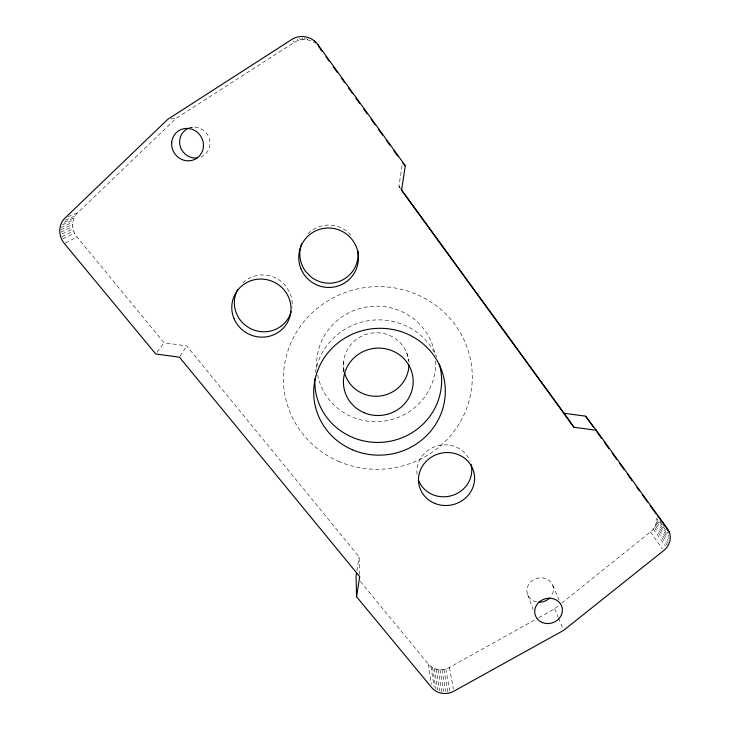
<?xml version="1.0" encoding="UTF-8"?>
<svg xmlns="http://www.w3.org/2000/svg" width="730" height="730" viewBox="0 0 730 730"><rect width="100%" height="100%" fill="white"/><g stroke="black" fill="none" stroke-linecap="round" stroke-linejoin="round"><path stroke-width="0.55" stroke-dasharray="3.65 2.74" d="M343.721 371.926L343.73 368.632M343.775 371.725L343.793 360.328M359.635 574.437L359.069 556.853L186.716 345.883L164.077 342.808L77.07 237.013C71.221 230.151 71.093 218.927 77.836 212.603L176.085 118.37L294.281 42.367C300.222 38.517 308.252 38.626 314.119 42.532M561.771 603.108L650.421 531.933C654.481 528.639 657.137 523.492 656.708 518.2L668.224 533.593M399.985 187.875L398.945 186.241L402.33 163.821M356.897 570.86L359.069 556.853M180.054 356.249L186.716 345.883M157.032 352.271L164.077 342.808M538.786 617.653L554.681 608.802L560.886 603.82M360.392 581.518L428.327 664.108C433.383 670.158 442.699 671.244 449.415 667.448L537.8 618.21M65.344 243.008L77.07 237.013M62.744 238.965L74.597 233.144M61.822 236.766L73.721 231.027M62.16 234.02L73.1 228.837M60.8 232.158L72.754 226.61M60.718 229.831L72.681 224.375M60.928 227.523L72.89 222.157M62.415 224.831L73.365 220.004M64.185 222.258L74.113 217.941M65.216 220.241L75.117 215.998M68.027 216.728L77.836 212.603M190.293 127.604L192.41 127.23M170.948 118.917L176.085 118.37M293.04 40.926L294.281 42.367M297.329 38.882L298.47 40.378M659.82 520.846L661.855 523.556M662.53 524.459L664.565 527.16M656.735 520.089L668.926 536.459M656.516 521.986L668.689 538.421M656.042 523.857L668.196 540.355M655.339 525.682L668.133 543.166M398.945 186.241L400.277 188.075M654.409 527.425L667.193 545.018M653.268 529.067L665.358 545.83M299.629 38.298L300.714 39.803M650.421 531.933L662.393 548.805M301.992 38.015L303.014 39.529M304.364 38.033L305.332 39.548M306.728 38.361L307.64 39.867M552.747 585.369L558.988 599.868M554.681 608.802L558.076 617.023M558.505 618.055L563.186 629.351M527.653 594.704L533.128 609.459M406.729 352.818L409.202 362.783M449.415 667.448L453.421 689.038M445.811 668.954L449.68 690.598M443.895 669.401L447.873 692.149M441.942 669.638L445.656 691.31M439.971 669.665L443.621 691.337M438.027 669.465L441.778 692.213M436.129 669.054L439.633 690.708M434.313 668.434L437.745 690.069M432.598 667.621L435.965 689.23M431.01 666.618L434.149 687.122M428.327 664.108L431.348 684.384M315.515 372.528A63.446 61.256 -6.9 0 1 370.429 320.397A63.446 61.256 -6.9 0 1 436.723 357.034M188.596 128.225A15.677 14.956 56.4 0 1 208.671 136.884A15.677 14.956 56.4 0 1 200.996 156.959M536.605 601.931A13.396 12.109 -16.5 0 1 527.89 585.971A13.396 12.109 -16.5 0 1 546.661 579.009A13.396 12.109 -16.5 0 1 550.958 596.602M307.951 233.819A29.236 28.99 30.8 0 1 352.298 236.858M242.88 282.793A29.09 28.269 25.1 0 1 286.151 286.461L289.965 292.967A29.09 28.269 25.1 0 1 291.991 307.576M417.031 474.254A27.53 25.888 -13.2 0 1 438.082 445.692A27.53 25.888 -13.2 0 1 470.074 461.159M344.058 370.667A32.741 31.746 -6.9 0 1 371.397 333.117A32.741 31.746 -6.9 0 1 408.745 360.875M435.591 360.912A59.531 57.734 -6.9 0 1 382.967 421.246A59.531 57.734 -6.9 0 1 317.65 374.983M316.72 367.518A59.531 57.734 -6.9 0 1 369.864 306.518A59.531 57.734 -6.9 0 1 434.925 354.506M338.291 461.214A94.489 91.296 -6.9 0 0 471.89 368.869A94.489 91.296 -6.9 0 0 323.335 303.799A94.489 91.296 -6.9 0 0 338.291 461.214"/><path stroke-width="1.09" d="M356.568 596.757L359.707 576.636L179.452 357.198L155.755 353.995L64.359 243.51C58.217 236.347 58.026 224.594 65.079 217.969L167.864 119.246L291.808 39.475C300.231 33.835 312.34 36.591 318.034 44.813L405.296 165.683L401.555 190.329L573.935 427.269L596.301 430.262L667.649 529.104C672.613 535.866 670.094 545.73 663.652 550.584L563.606 630.373L453.823 691.201C446.824 695.124 437.142 694.038 431.85 687.76L356.568 596.757L356.058 576.244L356.559 573.014M400.952 188.997L564.098 413.271L585.515 416.155L596.301 430.262M402.504 162.708L405.296 165.683M656.197 513.929L650.174 505.708M657.548 515.708L667.649 529.104M666.736 528.921L669.447 532.517M319.941 48.362L321.939 51.127M325.927 56.666L329.257 61.274M333.254 66.804L337.251 72.343M341.248 77.873L344.578 82.481M348.566 88.011L352.563 93.549M355.893 98.158L359.89 103.687M363.887 109.226L367.208 113.834M371.205 119.364L375.202 124.894M378.532 129.511L382.529 135.041M386.517 140.571L389.847 145.188M393.844 150.718L397.841 156.247M585.515 416.155L593.517 427.232M596.848 431.85L601.511 438.319M604.175 442.006L608.847 448.466M612.178 453.084L616.85 459.553M619.514 463.24L624.177 469.709M627.508 474.317L632.18 480.787M636.843 487.248L639.507 490.943M642.181 494.63L647.51 502.021M564.098 413.271L573.935 427.269M314.621 41.145L315.561 43.015M318.034 44.813L319.275 47.441M439.268 364.069A63.446 61.256 -6.9 0 1 385.476 441.978A63.446 61.256 -6.9 0 1 314.876 378.916M197.209 157.945A15.677 14.956 56.4 0 1 180.264 146.374A15.677 14.956 56.4 0 1 188.596 128.225M549.663 598.089A13.396 12.109 -16.5 0 1 538.585 602.195M357.928 250.883A29.236 28.99 30.8 0 1 311.217 277.062L305.852 271.688A29.236 28.99 30.8 0 1 301.599 243.866M291.133 311.719A29.09 28.269 25.1 0 1 252.507 329.522A29.09 28.269 25.1 0 1 237.715 289.527M471.096 464.389A27.53 25.888 -13.2 0 1 452.299 495.46A27.53 25.888 -13.2 0 1 418.701 480.787M408.928 365.018A32.741 31.746 -6.9 0 1 379.965 396.025A32.741 31.746 -6.9 0 1 344.533 372.702M352.344 449.753A65.846 63.401 -6.9 0 0 444.999 384.956A65.846 63.401 -6.9 0 0 341.175 340.509A65.846 63.401 -6.9 0 0 352.344 449.753M171.714 142.25A16.443 15.677 55.6 0 0 194.071 159.688A16.443 15.677 55.6 0 0 196.881 131.929A16.443 15.677 55.6 0 0 171.714 142.25M542.472 622.58A13.97 12.556 -16.4 0 0 562.374 609.285A13.97 12.556 -16.4 0 0 540.802 600.808A13.97 12.556 -16.4 0 0 542.472 622.58M300.906 268.64A29.921 29.656 28.3 0 0 352.125 276.223A29.921 29.656 28.3 0 0 332.78 228.344A29.921 29.656 28.3 0 0 300.906 268.64M234.111 318.809A29.766 28.899 24.3 0 0 285.019 326.137A29.766 28.899 24.3 0 0 265.063 279.371A29.766 28.899 24.3 0 0 234.111 318.809M434.779 503.381A28.142 26.408 -13.1 0 0 474.482 475.869A28.142 26.408 -13.1 0 0 430.362 457.81A28.142 26.408 -13.1 0 0 434.779 503.381M364.16 412.733A34.894 33.69 -6.9 0 0 412.979 377.957A34.894 33.69 -6.9 0 0 357.764 354.734A34.894 33.69 -6.9 0 0 364.16 412.733"/></g></svg>
